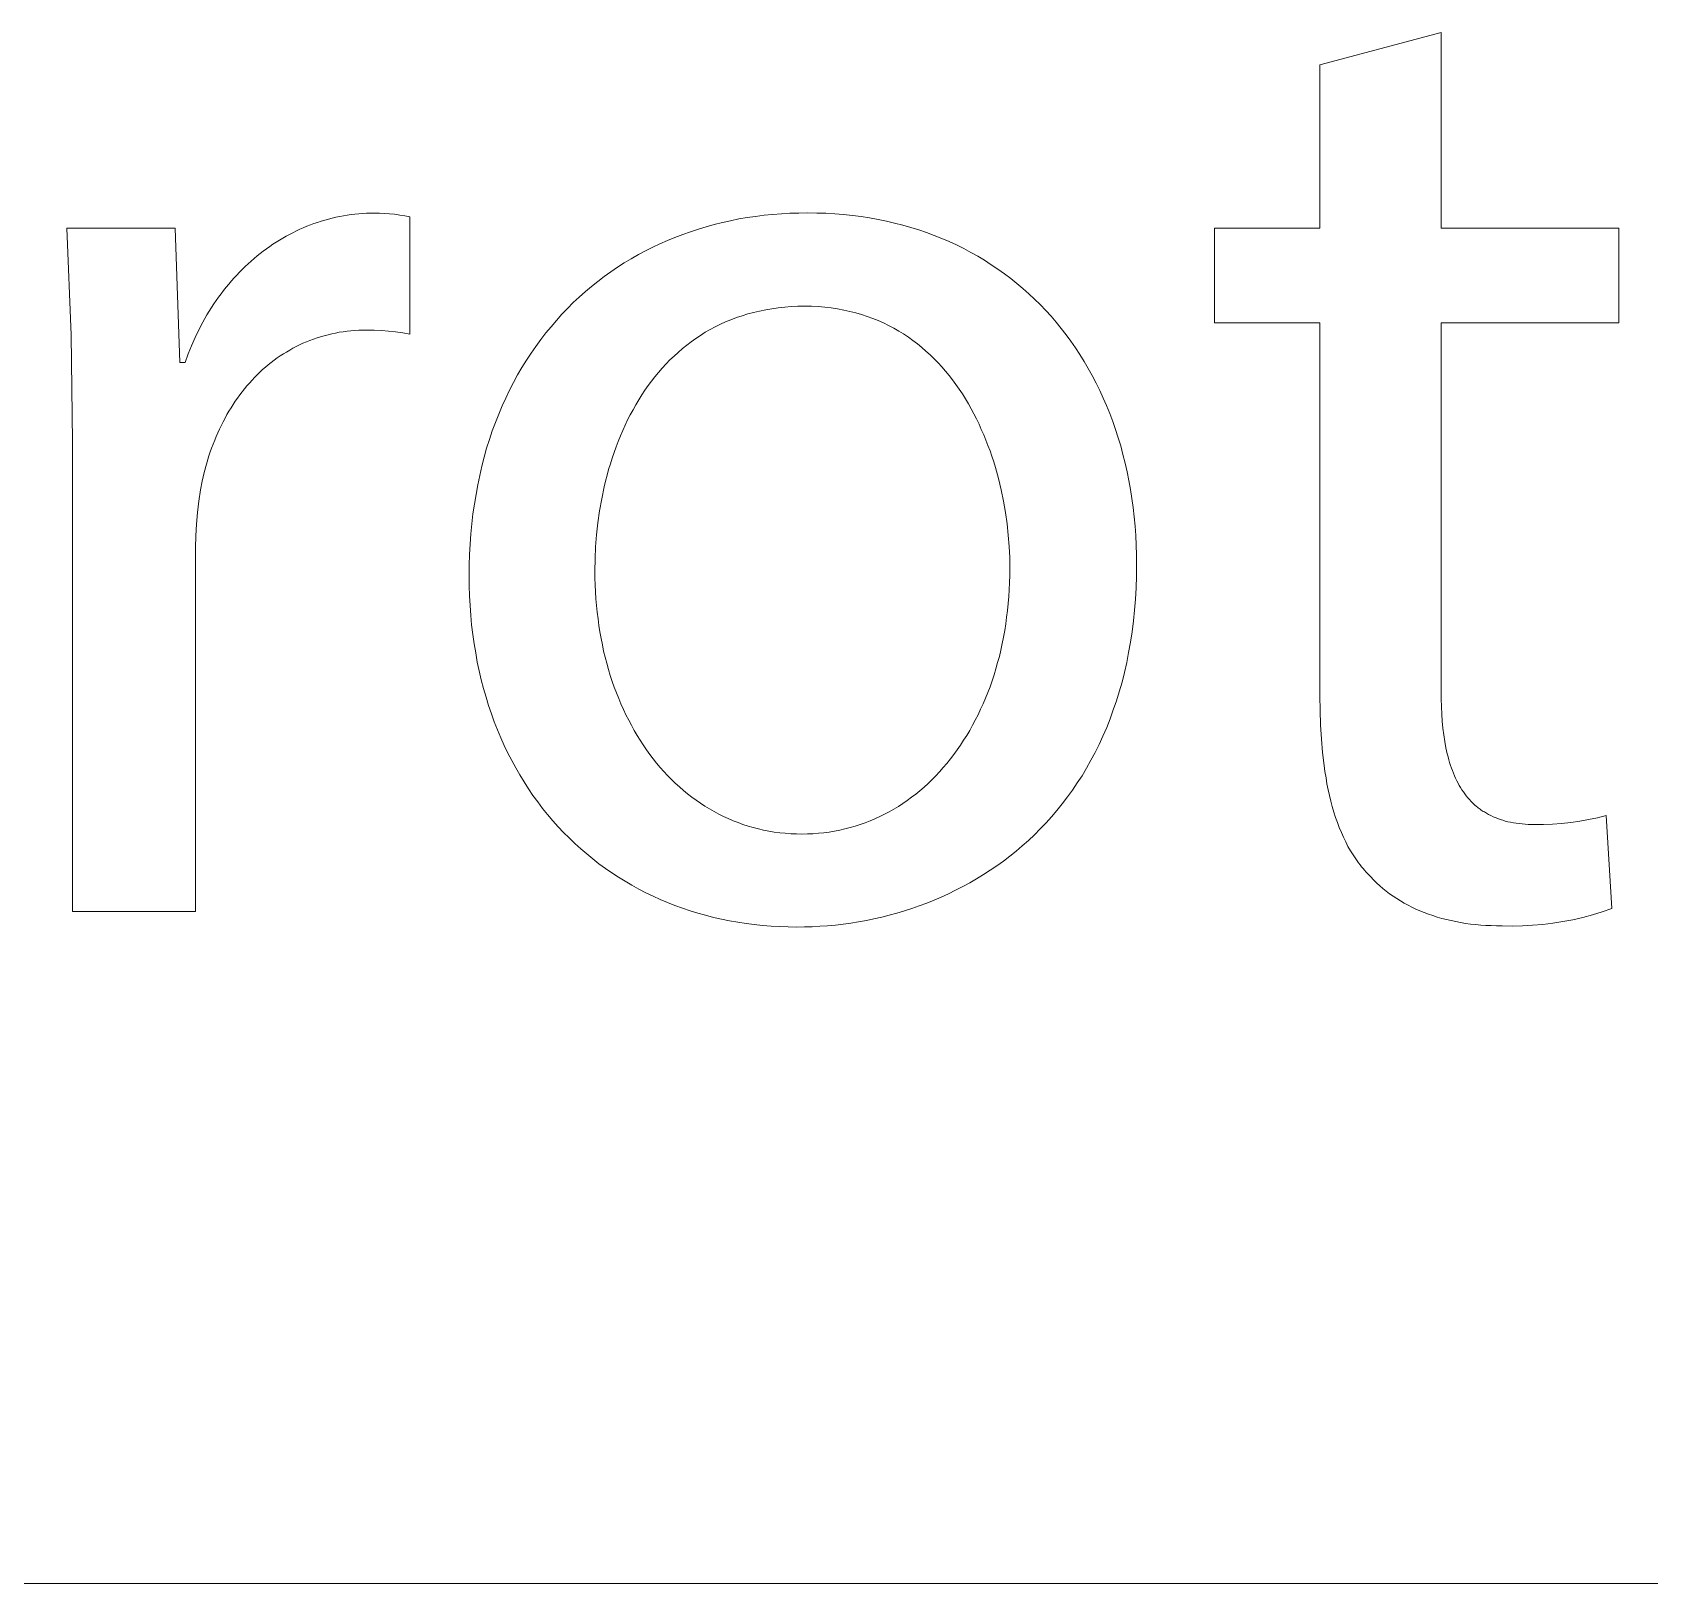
# Model space of a CAD drawing. Header units: millimetres. Extents: x -2542 to 6192, y -257 to 5845.
# Drawn here: x 4813.2 to 4913.4, y -256.6 to -160.5 of the extents above; entities that cross this region are included whole.
import ezdxf

# ---------------------------------------------------------------- set-up
doc = ezdxf.new("R2010")
doc.units = ezdxf.units.MM
doc.header["$MEASUREMENT"] = 0
doc.layers.add('Domyślny', color=7, linetype='Continuous', true_color=0x000000)

msp = doc.modelspace()

# ---------------------------------------------------------------- linework, layer by layer
at = {"layer": 'Domyślny', "color": 18, "lineweight": 15, "true_color": 0x000000}
for p, q in [((4892.94, -162.5), (4900.45, -160.49)), ((4900.45, -160.49), (4900.45, -172.62)), ((4892.94, -172.62), (4892.94, -162.5)), ((4830.39, -172.42), (4830.61, -172.34)), ((4830.61, -172.34), (4830.83, -172.26)), ((4830.83, -172.26), (4831.06, -172.19)), ((4831.06, -172.19), (4831.29, -172.12)), ((4831.29, -172.12), (4831.51, -172.06)), ((4831.51, -172.06), (4831.74, -172)), ((4831.74, -172), (4831.97, -171.94)), ((4831.97, -171.94), (4832.21, -171.9)), ((4832.21, -171.9), (4832.44, -171.85)), ((4832.44, -171.85), (4832.67, -171.81)), ((4832.67, -171.81), (4832.91, -171.78)), ((4832.91, -171.78), (4833.14, -171.75)), ((4833.14, -171.75), (4833.38, -171.73)), ((4833.38, -171.73), (4833.62, -171.71)), ((4833.62, -171.71), (4833.86, -171.7)), ((4833.86, -171.7), (4834.1, -171.69)), ((4834.1, -171.69), (4834.34, -171.69)), ((4834.34, -171.69), (4834.66, -171.69)), ((4834.66, -171.69), (4834.98, -171.71)), ((4834.98, -171.71), (4835.29, -171.73)), ((4835.29, -171.73), (4835.61, -171.76)), ((4835.61, -171.76), (4835.93, -171.81)), ((4835.93, -171.81), (4836.24, -171.86)), ((4836.24, -171.86), (4836.55, -171.92)), ((4836.55, -171.92), (4836.55, -179.19)), ((4855.41, -172.39), (4855.92, -172.27)), ((4855.92, -172.27), (4856.42, -172.16)), ((4856.42, -172.16), (4856.94, -172.05)), ((4856.94, -172.05), (4857.45, -171.96)), ((4857.45, -171.96), (4857.97, -171.89)), ((4857.97, -171.89), (4858.5, -171.82)), ((4858.5, -171.82), (4859.03, -171.77)), ((4859.03, -171.77), (4859.57, -171.73)), ((4859.57, -171.73), (4860.1, -171.69)), ((4860.1, -171.69), (4860.65, -171.68)), ((4860.65, -171.68), (4861.19, -171.67)), ((4861.19, -171.67), (4861.76, -171.68)), ((4861.76, -171.68), (4862.32, -171.7)), ((4862.32, -171.7), (4862.88, -171.73)), ((4862.88, -171.73), (4863.43, -171.77)), ((4863.43, -171.77), (4863.97, -171.83)), ((4863.97, -171.83), (4864.51, -171.9)), ((4864.51, -171.9), (4865.04, -171.98)), ((4865.04, -171.98), (4865.56, -172.08)), ((4865.56, -172.08), (4866.08, -172.18)), ((4866.08, -172.18), (4866.59, -172.3)), ((4866.59, -172.3), (4867.09, -172.43)), ((4815.56, -179.23), (4815.29, -172.62)), ((4815.29, -172.62), (4822.01, -172.62)), ((4822.01, -172.62), (4822.3, -180.94)), ((4828.27, -173.49), (4828.47, -173.36)), ((4828.47, -173.36), (4828.68, -173.24)), ((4828.68, -173.24), (4828.88, -173.12)), ((4828.88, -173.12), (4829.09, -173.01)), ((4829.09, -173.01), (4829.3, -172.9)), ((4829.3, -172.9), (4829.52, -172.79)), ((4829.52, -172.79), (4829.73, -172.69)), ((4829.73, -172.69), (4829.95, -172.6)), ((4829.95, -172.6), (4830.17, -172.5)), ((4830.17, -172.5), (4830.39, -172.42)), ((4852.52, -173.38), (4852.98, -173.19)), ((4852.98, -173.19), (4853.46, -173.01)), ((4853.46, -173.01), (4853.94, -172.84)), ((4853.94, -172.84), (4854.43, -172.68)), ((4854.43, -172.68), (4854.92, -172.53)), ((4854.92, -172.53), (4855.41, -172.39)), ((4867.09, -172.43), (4867.59, -172.57)), ((4867.59, -172.57), (4868.08, -172.73)), ((4868.08, -172.73), (4868.56, -172.89)), ((4868.56, -172.89), (4869.04, -173.07)), ((4869.04, -173.07), (4869.51, -173.25)), ((4869.51, -173.25), (4869.97, -173.45)), ((4886.4, -178.49), (4886.4, -172.62)), ((4886.4, -172.62), (4892.94, -172.62)), ((4900.45, -172.62), (4911.47, -172.62)), ((4911.47, -172.62), (4911.47, -178.49)), ((4826.9, -174.49), (4827.09, -174.34)), ((4827.09, -174.34), (4827.28, -174.19)), ((4827.28, -174.19), (4827.47, -174.04)), ((4827.47, -174.04), (4827.67, -173.89)), ((4827.67, -173.89), (4827.87, -173.75)), ((4827.87, -173.75), (4828.06, -173.62)), ((4828.06, -173.62), (4828.27, -173.49)), ((4850.27, -174.51), (4850.71, -174.26)), ((4850.71, -174.26), (4851.15, -174.03)), ((4851.15, -174.03), (4851.6, -173.8)), ((4851.6, -173.8), (4852.05, -173.58)), ((4852.05, -173.58), (4852.52, -173.38)), ((4869.97, -173.45), (4870.42, -173.66)), ((4870.42, -173.66), (4870.87, -173.88)), ((4870.87, -173.88), (4871.31, -174.12)), ((4871.31, -174.12), (4871.74, -174.36)), ((4871.74, -174.36), (4872.16, -174.61)), ((4825.83, -175.52), (4826, -175.34)), ((4826, -175.34), (4826.18, -175.16)), ((4826.18, -175.16), (4826.35, -174.99)), ((4826.35, -174.99), (4826.53, -174.82)), ((4826.53, -174.82), (4826.72, -174.66)), ((4826.72, -174.66), (4826.9, -174.49)), ((4848.6, -175.61), (4849.01, -175.32)), ((4849.01, -175.32), (4849.42, -175.04)), ((4849.42, -175.04), (4849.84, -174.77)), ((4849.84, -174.77), (4850.27, -174.51)), ((4872.16, -174.61), (4872.58, -174.88)), ((4872.58, -174.88), (4872.99, -175.15)), ((4872.99, -175.15), (4873.39, -175.44)), ((4825.01, -176.48), (4825.16, -176.28)), ((4825.16, -176.28), (4825.33, -176.08)), ((4825.33, -176.08), (4825.49, -175.89)), ((4825.49, -175.89), (4825.66, -175.7)), ((4825.66, -175.7), (4825.83, -175.52)), ((4847.43, -176.55), (4847.81, -176.23)), ((4847.81, -176.23), (4848.2, -175.92)), ((4848.2, -175.92), (4848.6, -175.61)), ((4873.39, -175.44), (4873.78, -175.73)), ((4873.78, -175.73), (4874.16, -176.04)), ((4874.16, -176.04), (4874.53, -176.35)), ((4874.53, -176.35), (4874.9, -176.68)), ((4824.26, -177.53), (4824.4, -177.31)), ((4824.4, -177.31), (4824.55, -177.1)), ((4824.55, -177.1), (4824.7, -176.89)), ((4824.7, -176.89), (4824.85, -176.68)), ((4824.85, -176.68), (4825.01, -176.48)), ((4846.32, -177.59), (4846.68, -177.23)), ((4846.68, -177.23), (4847.05, -176.89)), ((4847.05, -176.89), (4847.43, -176.55)), ((4874.9, -176.68), (4875.26, -177.01)), ((4875.26, -177.01), (4875.61, -177.35)), ((4875.61, -177.35), (4875.95, -177.71)), ((4823.72, -178.44), (4823.85, -178.21)), ((4823.85, -178.21), (4823.98, -177.98)), ((4823.98, -177.98), (4824.12, -177.75)), ((4824.12, -177.75), (4824.26, -177.53)), ((4845.3, -178.72), (4845.63, -178.33)), ((4845.63, -178.33), (4845.97, -177.95)), ((4845.97, -177.95), (4846.32, -177.59)), ((4856.45, -178.29), (4856.12, -178.42)), ((4856.79, -178.16), (4856.45, -178.29)), ((4857.14, -178.04), (4856.79, -178.16)), ((4857.49, -177.93), (4857.14, -178.04)), ((4857.85, -177.84), (4857.49, -177.93)), ((4858.22, -177.75), (4857.85, -177.84)), ((4858.6, -177.67), (4858.22, -177.75)), ((4858.99, -177.61), (4858.6, -177.67)), ((4859.38, -177.55), (4858.99, -177.61)), ((4859.78, -177.51), (4859.38, -177.55)), ((4860.18, -177.48), (4859.78, -177.51)), ((4860.6, -177.46), (4860.18, -177.48)), ((4861.02, -177.46), (4860.6, -177.46)), ((4861.44, -177.46), (4861.02, -177.46)), ((4861.86, -177.48), (4861.44, -177.46)), ((4862.26, -177.52), (4861.86, -177.48)), ((4862.66, -177.56), (4862.26, -177.52)), ((4863.05, -177.62), (4862.66, -177.56)), ((4863.44, -177.69), (4863.05, -177.62)), ((4863.81, -177.77), (4863.44, -177.69)), ((4864.18, -177.86), (4863.81, -177.77)), ((4864.54, -177.97), (4864.18, -177.86)), ((4864.89, -178.08), (4864.54, -177.97)), ((4865.24, -178.21), (4864.89, -178.08)), ((4865.57, -178.34), (4865.24, -178.21)), ((4865.9, -178.49), (4865.57, -178.34)), ((4875.95, -177.71), (4876.28, -178.07)), ((4876.28, -178.07), (4876.6, -178.45)), ((4815.64, -185.85), (4815.56, -179.23)), ((4823.24, -179.4), (4823.47, -178.91)), ((4823.47, -178.91), (4823.72, -178.44)), ((4831.02, -179.35), (4830.8, -179.42)), ((4831.25, -179.28), (4831.02, -179.35)), ((4831.48, -179.22), (4831.25, -179.28)), ((4831.71, -179.17), (4831.48, -179.22)), ((4831.94, -179.12), (4831.71, -179.17)), ((4832.18, -179.07), (4831.94, -179.12)), ((4832.42, -179.04), (4832.18, -179.07)), ((4832.66, -179), (4832.42, -179.04)), ((4832.9, -178.98), (4832.66, -179)), ((4833.15, -178.96), (4832.9, -178.98)), ((4833.4, -178.94), (4833.15, -178.96)), ((4833.65, -178.93), (4833.4, -178.94)), ((4833.9, -178.93), (4833.65, -178.93)), ((4834.35, -178.94), (4833.9, -178.93)), ((4834.79, -178.96), (4834.35, -178.94)), ((4835.23, -179), (4834.79, -178.96)), ((4835.67, -179.05), (4835.23, -179)), ((4836.11, -179.11), (4835.67, -179.05)), ((4836.55, -179.19), (4836.11, -179.11)), ((4844.66, -179.52), (4844.98, -179.11)), ((4844.98, -179.11), (4845.3, -178.72)), ((4854.56, -179.26), (4854.27, -179.45)), ((4854.85, -179.07), (4854.56, -179.26)), ((4855.16, -178.9), (4854.85, -179.07)), ((4855.47, -178.73), (4855.16, -178.9)), ((4855.79, -178.57), (4855.47, -178.73)), ((4856.12, -178.42), (4855.79, -178.57)), ((4866.22, -178.65), (4865.9, -178.49)), ((4866.54, -178.81), (4866.22, -178.65)), ((4866.85, -178.99), (4866.54, -178.81)), ((4867.14, -179.17), (4866.85, -178.99)), ((4867.44, -179.37), (4867.14, -179.17)), ((4867.72, -179.57), (4867.44, -179.37)), ((4876.6, -178.45), (4876.91, -178.83)), ((4876.91, -178.83), (4877.22, -179.22)), ((4877.22, -179.22), (4877.51, -179.62)), ((4892.94, -178.49), (4886.4, -178.49)), ((4892.94, -201.59), (4892.94, -178.49)), ((4911.47, -178.49), (4900.45, -178.49)), ((4900.45, -178.49), (4900.45, -201.3)), ((4822.81, -180.41), (4823.02, -179.9)), ((4823.02, -179.9), (4823.24, -179.4)), ((4828.91, -180.29), (4828.72, -180.41)), ((4829.11, -180.17), (4828.91, -180.29)), ((4829.31, -180.06), (4829.11, -180.17)), ((4829.51, -179.95), (4829.31, -180.06)), ((4829.72, -179.85), (4829.51, -179.95)), ((4829.93, -179.75), (4829.72, -179.85)), ((4830.14, -179.66), (4829.93, -179.75)), ((4830.36, -179.57), (4830.14, -179.66)), ((4830.58, -179.49), (4830.36, -179.57)), ((4830.8, -179.42), (4830.58, -179.49)), ((4843.78, -180.8), (4844.06, -180.36)), ((4844.06, -180.36), (4844.36, -179.94)), ((4844.36, -179.94), (4844.66, -179.52)), ((4853.17, -180.31), (4852.92, -180.54)), ((4853.44, -180.08), (4853.17, -180.31)), ((4853.71, -179.86), (4853.44, -180.08)), ((4853.98, -179.65), (4853.71, -179.86)), ((4854.27, -179.45), (4853.98, -179.65)), ((4868, -179.78), (4867.72, -179.57)), ((4868.27, -180), (4868, -179.78)), ((4868.53, -180.23), (4868.27, -180)), ((4868.79, -180.46), (4868.53, -180.23)), ((4877.51, -179.62), (4877.79, -180.03)), ((4877.79, -180.03), (4878.07, -180.45)), ((4822.3, -180.94), (4822.62, -180.94)), ((4822.62, -180.94), (4822.81, -180.41)), ((4827.43, -181.38), (4827.26, -181.54)), ((4827.61, -181.23), (4827.43, -181.38)), ((4827.78, -181.08), (4827.61, -181.23)), ((4827.96, -180.94), (4827.78, -181.08)), ((4828.15, -180.8), (4827.96, -180.94)), ((4828.33, -180.66), (4828.15, -180.8)), ((4828.52, -180.53), (4828.33, -180.66)), ((4828.72, -180.41), (4828.52, -180.53)), ((4843.23, -181.71), (4843.5, -181.25)), ((4843.5, -181.25), (4843.78, -180.8)), ((4852.19, -181.28), (4851.96, -181.55)), ((4852.43, -181.03), (4852.19, -181.28)), ((4852.67, -180.78), (4852.43, -181.03)), ((4852.92, -180.54), (4852.67, -180.78)), ((4869.04, -180.71), (4868.79, -180.46)), ((4869.28, -180.96), (4869.04, -180.71)), ((4869.52, -181.21), (4869.28, -180.96)), ((4869.75, -181.48), (4869.52, -181.21)), ((4878.07, -180.45), (4878.34, -180.87)), ((4878.34, -180.87), (4878.59, -181.31)), ((4878.59, -181.31), (4878.84, -181.75)), ((4826.61, -182.21), (4826.46, -182.39)), ((4826.77, -182.04), (4826.61, -182.21)), ((4826.93, -181.87), (4826.77, -182.04)), ((4827.1, -181.7), (4826.93, -181.87)), ((4827.26, -181.54), (4827.1, -181.7)), ((4842.73, -182.65), (4842.98, -182.17)), ((4842.98, -182.17), (4843.23, -181.71)), ((4851.32, -182.37), (4851.12, -182.66)), ((4851.53, -182.09), (4851.32, -182.37)), ((4851.74, -181.82), (4851.53, -182.09)), ((4851.96, -181.55), (4851.74, -181.82)), ((4869.97, -181.75), (4869.75, -181.48)), ((4870.18, -182.02), (4869.97, -181.75)), ((4870.39, -182.31), (4870.18, -182.02)), ((4870.59, -182.6), (4870.39, -182.31)), ((4878.84, -181.75), (4879.07, -182.21)), ((4879.07, -182.21), (4879.3, -182.67)), ((4825.73, -183.34), (4825.6, -183.55)), ((4825.87, -183.15), (4825.73, -183.34)), ((4826.01, -182.95), (4825.87, -183.15)), ((4826.16, -182.76), (4826.01, -182.95)), ((4826.31, -182.58), (4826.16, -182.76)), ((4826.46, -182.39), (4826.31, -182.58)), ((4842.27, -183.63), (4842.5, -183.14)), ((4842.5, -183.14), (4842.73, -182.65)), ((4850.73, -183.25), (4850.55, -183.56)), ((4850.92, -182.95), (4850.73, -183.25)), ((4851.12, -182.66), (4850.92, -182.95)), ((4870.79, -182.89), (4870.59, -182.6)), ((4870.98, -183.19), (4870.79, -182.89)), ((4871.16, -183.49), (4870.98, -183.19)), ((4879.3, -182.67), (4879.52, -183.14)), ((4879.52, -183.14), (4879.72, -183.61)), ((4825.1, -184.39), (4824.98, -184.61)), ((4825.22, -184.17), (4825.1, -184.39)), ((4825.34, -183.96), (4825.22, -184.17)), ((4825.47, -183.75), (4825.34, -183.96)), ((4825.6, -183.55), (4825.47, -183.75)), ((4841.86, -184.65), (4842.06, -184.14)), ((4842.06, -184.14), (4842.27, -183.63)), ((4850.21, -184.18), (4850.04, -184.5)), ((4850.38, -183.87), (4850.21, -184.18)), ((4850.55, -183.56), (4850.38, -183.87)), ((4871.33, -183.8), (4871.16, -183.49)), ((4871.5, -184.11), (4871.33, -183.8)), ((4871.66, -184.43), (4871.5, -184.11)), ((4879.72, -183.61), (4879.92, -184.1)), ((4879.92, -184.1), (4880.1, -184.59)), ((4824.65, -185.29), (4824.55, -185.52)), ((4824.76, -185.06), (4824.65, -185.29)), ((4824.87, -184.83), (4824.76, -185.06)), ((4824.98, -184.61), (4824.87, -184.83)), ((4841.48, -185.71), (4841.66, -185.18)), ((4841.66, -185.18), (4841.86, -184.65)), ((4849.74, -185.16), (4849.6, -185.49)), ((4849.89, -184.83), (4849.74, -185.16)), ((4850.04, -184.5), (4849.89, -184.83)), ((4871.82, -184.75), (4871.66, -184.43)), ((4871.96, -185.08), (4871.82, -184.75)), ((4872.11, -185.41), (4871.96, -185.08)), ((4880.1, -184.59), (4880.28, -185.09)), ((4880.28, -185.09), (4880.44, -185.6)), ((4815.64, -214.94), (4815.64, -185.85)), ((4824.27, -186.24), (4824.18, -186.48)), ((4824.36, -186), (4824.27, -186.24)), ((4824.46, -185.76), (4824.36, -186)), ((4824.55, -185.52), (4824.46, -185.76)), ((4841.16, -186.81), (4841.31, -186.25)), ((4841.31, -186.25), (4841.48, -185.71)), ((4849.33, -186.17), (4849.21, -186.51)), ((4849.46, -185.83), (4849.33, -186.17)), ((4849.6, -185.49), (4849.46, -185.83)), ((4872.24, -185.74), (4872.11, -185.41)), ((4872.37, -186.07), (4872.24, -185.74)), ((4872.5, -186.41), (4872.37, -186.07)), ((4880.44, -185.6), (4880.6, -186.11)), ((4880.6, -186.11), (4880.74, -186.64)), ((4823.95, -187.24), (4823.81, -187.75)), ((4824.1, -186.73), (4823.95, -187.24)), ((4824.18, -186.48), (4824.1, -186.73)), ((4840.88, -187.94), (4841.01, -187.37)), ((4841.01, -187.37), (4841.16, -186.81)), ((4848.98, -187.21), (4848.87, -187.57)), ((4849.09, -186.86), (4848.98, -187.21)), ((4849.21, -186.51), (4849.09, -186.86)), ((4872.61, -186.75), (4872.5, -186.41)), ((4872.73, -187.09), (4872.61, -186.75)), ((4872.83, -187.44), (4872.73, -187.09)), ((4880.74, -186.64), (4880.87, -187.17)), ((4880.87, -187.17), (4880.99, -187.71)), ((4823.69, -188.28), (4823.58, -188.82)), ((4823.81, -187.75), (4823.69, -188.28)), ((4840.76, -188.52), (4840.88, -187.94)), ((4848.68, -188.28), (4848.59, -188.65)), ((4848.77, -187.92), (4848.68, -188.28)), ((4848.87, -187.57), (4848.77, -187.92)), ((4873.02, -188.13), (4872.83, -187.44)), ((4873.19, -188.83), (4873.02, -188.13)), ((4880.99, -187.71), (4881.1, -188.25)), ((4881.1, -188.25), (4881.2, -188.8)), ((4823.58, -188.82), (4823.48, -189.53)), ((4840.55, -189.71), (4840.65, -189.11)), ((4840.65, -189.11), (4840.76, -188.52)), ((4848.44, -189.38), (4848.31, -190.12)), ((4848.59, -188.65), (4848.44, -189.38)), ((4873.34, -189.53), (4873.19, -188.83)), ((4881.2, -188.8), (4881.29, -189.36)), ((4881.29, -189.36), (4881.37, -189.93)), ((4823.39, -190.24), (4823.33, -190.96)), ((4823.48, -189.53), (4823.39, -190.24)), ((4840.39, -190.94), (4840.46, -190.32)), ((4840.46, -190.32), (4840.55, -189.71)), ((4848.31, -190.12), (4848.2, -190.86)), ((4873.46, -190.23), (4873.34, -189.53)), ((4873.56, -190.94), (4873.46, -190.23)), ((4881.37, -189.93), (4881.43, -190.5)), ((4823.33, -190.96), (4823.28, -191.68)), ((4840.33, -191.56), (4840.39, -190.94)), ((4848.2, -190.86), (4848.12, -191.61)), ((4873.63, -191.63), (4873.56, -190.94)), ((4881.43, -190.5), (4881.49, -191.08)), ((4881.49, -191.08), (4881.53, -191.66)), ((4823.28, -191.68), (4823.26, -192.4)), ((4823.26, -192.4), (4823.26, -214.94)), ((4840.25, -192.84), (4840.28, -192.2)), ((4840.28, -192.2), (4840.33, -191.56)), ((4848.06, -192.36), (4848.03, -193.11)), ((4848.12, -191.61), (4848.06, -192.36)), ((4873.69, -192.33), (4873.63, -191.63)), ((4873.72, -193.01), (4873.69, -192.33)), ((4881.53, -191.66), (4881.56, -192.25)), ((4881.56, -192.25), (4881.57, -192.85)), ((4840.23, -193.49), (4840.25, -192.84)), ((4848.03, -193.11), (4848.02, -193.86)), ((4873.73, -193.69), (4873.72, -193.01)), ((4881.57, -192.85), (4881.58, -193.45)), ((4840.22, -194.15), (4840.23, -193.49)), ((4840.23, -194.78), (4840.22, -194.15)), ((4848.02, -193.86), (4848.02, -194.29)), ((4848.02, -194.29), (4848.03, -194.72)), ((4873.71, -194.57), (4873.72, -194.13)), ((4873.72, -194.13), (4873.73, -193.69)), ((4881.57, -194.18), (4881.55, -194.89)), ((4881.58, -193.45), (4881.57, -194.18)), ((4840.25, -195.39), (4840.23, -194.78)), ((4840.28, -196), (4840.25, -195.39)), ((4848.03, -194.72), (4848.05, -195.15)), ((4848.05, -195.15), (4848.08, -195.57)), ((4873.66, -195.44), (4873.69, -195.01)), ((4873.69, -195.01), (4873.71, -194.57)), ((4881.55, -194.89), (4881.51, -195.59)), ((4840.33, -196.6), (4840.28, -196)), ((4848.08, -195.57), (4848.11, -195.99)), ((4848.11, -195.99), (4848.16, -196.41)), ((4848.16, -196.41), (4848.21, -196.82)), ((4873.53, -196.72), (4873.59, -196.3)), ((4873.59, -196.3), (4873.63, -195.87)), ((4873.63, -195.87), (4873.66, -195.44)), ((4881.46, -196.28), (4881.39, -196.95)), ((4881.51, -195.59), (4881.46, -196.28)), ((4840.38, -197.19), (4840.33, -196.6)), ((4840.45, -197.78), (4840.38, -197.19)), ((4848.21, -196.82), (4848.26, -197.22)), ((4848.26, -197.22), (4848.33, -197.63)), ((4873.41, -197.54), (4873.48, -197.13)), ((4873.48, -197.13), (4873.53, -196.72)), ((4881.39, -196.95), (4881.3, -197.62)), ((4840.53, -198.36), (4840.45, -197.78)), ((4840.63, -198.93), (4840.53, -198.36)), ((4848.33, -197.63), (4848.4, -198.03)), ((4848.4, -198.03), (4848.48, -198.42)), ((4848.48, -198.42), (4848.56, -198.81)), ((4873.17, -198.75), (4873.26, -198.35)), ((4873.26, -198.35), (4873.34, -197.95)), ((4873.34, -197.95), (4873.41, -197.54)), ((4881.21, -198.27), (4881.09, -198.9)), ((4881.3, -197.62), (4881.21, -198.27)), ((4840.73, -199.49), (4840.63, -198.93)), ((4848.56, -198.81), (4848.65, -199.19)), ((4848.65, -199.19), (4848.75, -199.57)), ((4872.97, -199.53), (4873.08, -199.14)), ((4873.08, -199.14), (4873.17, -198.75)), ((4881.09, -198.9), (4880.97, -199.53)), ((4840.85, -200.04), (4840.73, -199.49)), ((4840.98, -200.59), (4840.85, -200.04)), ((4848.75, -199.57), (4848.86, -199.95)), ((4848.86, -199.95), (4848.97, -200.32)), ((4848.97, -200.32), (4849.09, -200.69)), ((4872.63, -200.65), (4872.75, -200.28)), ((4872.75, -200.28), (4872.87, -199.91)), ((4872.87, -199.91), (4872.97, -199.53)), ((4880.83, -200.14), (4880.68, -200.74)), ((4880.97, -199.53), (4880.83, -200.14)), ((4841.12, -201.13), (4840.98, -200.59)), ((4841.27, -201.66), (4841.12, -201.13)), ((4849.09, -200.69), (4849.22, -201.05)), ((4849.22, -201.05), (4849.35, -201.4)), ((4849.35, -201.4), (4849.49, -201.75)), ((4872.22, -201.73), (4872.36, -201.38)), ((4872.36, -201.38), (4872.5, -201.02)), ((4872.5, -201.02), (4872.63, -200.65)), ((4880.51, -201.33), (4880.33, -201.9)), ((4880.68, -200.74), (4880.51, -201.33)), ((4900.45, -201.3), (4900.45, -201.78)), ((4841.43, -202.18), (4841.27, -201.66)), ((4841.6, -202.69), (4841.43, -202.18)), ((4849.49, -201.75), (4849.63, -202.09)), ((4849.63, -202.09), (4849.78, -202.43)), ((4849.78, -202.43), (4849.94, -202.76)), ((4871.76, -202.76), (4871.92, -202.42)), ((4871.92, -202.42), (4872.07, -202.08)), ((4872.07, -202.08), (4872.22, -201.73)), ((4880.33, -201.9), (4880.14, -202.46)), ((4892.95, -202.5), (4892.94, -201.59)), ((4900.45, -201.78), (4900.47, -202.26)), ((4900.47, -202.26), (4900.49, -202.72)), ((4841.78, -203.2), (4841.6, -202.69)), ((4841.98, -203.69), (4841.78, -203.2)), ((4849.94, -202.76), (4850.11, -203.09)), ((4850.11, -203.09), (4850.28, -203.41)), ((4850.28, -203.41), (4850.45, -203.73)), ((4871.24, -203.73), (4871.42, -203.41)), ((4871.42, -203.41), (4871.59, -203.09)), ((4871.59, -203.09), (4871.76, -202.76)), ((4879.94, -203.01), (4879.73, -203.55)), ((4880.14, -202.46), (4879.94, -203.01)), ((4892.98, -203.39), (4892.95, -202.5)), ((4893.03, -204.26), (4892.98, -203.39)), ((4900.49, -202.72), (4900.52, -203.16)), ((4900.52, -203.16), (4900.56, -203.59)), ((4842.18, -204.18), (4841.98, -203.69)), ((4842.4, -204.66), (4842.18, -204.18)), ((4850.45, -203.73), (4850.63, -204.04)), ((4850.63, -204.04), (4850.82, -204.34)), ((4850.82, -204.34), (4851.01, -204.63)), ((4870.67, -204.64), (4870.86, -204.34)), ((4870.86, -204.34), (4871.06, -204.04)), ((4871.06, -204.04), (4871.24, -203.73)), ((4879.5, -204.08), (4879.26, -204.59)), ((4879.73, -203.55), (4879.5, -204.08)), ((4893.1, -205.09), (4893.03, -204.26)), ((4900.56, -203.59), (4900.62, -204.01)), ((4900.62, -204.01), (4900.68, -204.42)), ((4900.68, -204.42), (4900.75, -204.81)), ((4842.62, -205.13), (4842.4, -204.66)), ((4842.86, -205.59), (4842.62, -205.13)), ((4851.01, -204.63), (4851.21, -204.92)), ((4851.21, -204.92), (4851.42, -205.21)), ((4851.42, -205.21), (4851.63, -205.48)), ((4870.05, -205.49), (4870.26, -205.22)), ((4870.26, -205.22), (4870.47, -204.93)), ((4870.47, -204.93), (4870.67, -204.64)), ((4879.01, -205.09), (4878.75, -205.58)), ((4879.26, -204.59), (4879.01, -205.09)), ((4893.2, -205.89), (4893.1, -205.09)), ((4900.75, -204.81), (4900.79, -205)), ((4900.79, -205), (4900.83, -205.18)), ((4900.83, -205.18), (4900.88, -205.36)), ((4900.88, -205.36), (4900.93, -205.54)), ((4843.11, -206.04), (4842.86, -205.59)), ((4843.36, -206.48), (4843.11, -206.04)), ((4851.63, -205.48), (4851.84, -205.75)), ((4851.84, -205.75), (4852.07, -206.02)), ((4852.07, -206.02), (4852.29, -206.27)), ((4852.29, -206.27), (4852.52, -206.52)), ((4869.14, -206.53), (4869.37, -206.29)), ((4869.37, -206.29), (4869.6, -206.03)), ((4869.6, -206.03), (4869.83, -205.77)), ((4869.83, -205.77), (4870.05, -205.49)), ((4878.48, -206.06), (4878.2, -206.53)), ((4878.75, -205.58), (4878.48, -206.06)), ((4893.25, -206.28), (4893.2, -205.89)), ((4893.32, -206.66), (4893.25, -206.28)), ((4900.93, -205.54), (4900.98, -205.72)), ((4900.98, -205.72), (4901.03, -205.89)), ((4901.03, -205.89), (4901.09, -206.06)), ((4901.09, -206.06), (4901.15, -206.22)), ((4901.15, -206.22), (4901.21, -206.38)), ((4901.21, -206.38), (4901.28, -206.54)), ((4843.63, -206.91), (4843.36, -206.48)), ((4843.9, -207.34), (4843.63, -206.91)), ((4844.18, -207.75), (4843.9, -207.34)), ((4852.52, -206.52), (4852.76, -206.76)), ((4852.76, -206.76), (4853, -207)), ((4853, -207), (4853.25, -207.22)), ((4853.25, -207.22), (4853.5, -207.44)), ((4853.5, -207.44), (4853.76, -207.65)), ((4868.15, -207.46), (4868.41, -207.24)), ((4868.41, -207.24), (4868.66, -207.01)), ((4868.66, -207.01), (4868.9, -206.78)), ((4868.9, -206.78), (4869.14, -206.53)), ((4877.61, -207.42), (4877.3, -207.85)), ((4877.91, -206.98), (4877.61, -207.42)), ((4878.2, -206.53), (4877.91, -206.98)), ((4893.38, -207.04), (4893.32, -206.66)), ((4893.46, -207.4), (4893.38, -207.04)), ((4893.53, -207.76), (4893.46, -207.4)), ((4901.28, -206.54), (4901.35, -206.69)), ((4901.35, -206.69), (4901.42, -206.84)), ((4901.42, -206.84), (4901.5, -206.99)), ((4901.5, -206.99), (4901.57, -207.13)), ((4901.57, -207.13), (4901.65, -207.27)), ((4901.65, -207.27), (4901.74, -207.4)), ((4901.74, -207.4), (4901.83, -207.53)), ((4844.48, -208.16), (4844.18, -207.75)), ((4844.78, -208.56), (4844.48, -208.16)), ((4853.76, -207.65), (4854.02, -207.86)), ((4854.02, -207.86), (4854.29, -208.05)), ((4854.29, -208.05), (4854.56, -208.24)), ((4854.56, -208.24), (4854.83, -208.42)), ((4854.83, -208.42), (4855.11, -208.59)), ((4866.54, -208.6), (4866.82, -208.43)), ((4866.82, -208.43), (4867.09, -208.25)), ((4867.09, -208.25), (4867.37, -208.06)), ((4867.37, -208.06), (4867.63, -207.87)), ((4867.63, -207.87), (4867.9, -207.67)), ((4867.9, -207.67), (4868.15, -207.46)), ((4876.98, -208.27), (4876.65, -208.68)), ((4877.3, -207.85), (4876.98, -208.27)), ((4893.62, -208.11), (4893.53, -207.76)), ((4893.71, -208.45), (4893.62, -208.11)), ((4901.83, -207.53), (4901.92, -207.66)), ((4901.92, -207.66), (4902.01, -207.78)), ((4902.01, -207.78), (4902.11, -207.9)), ((4902.11, -207.9), (4902.21, -208.01)), ((4902.21, -208.01), (4902.31, -208.12)), ((4902.31, -208.12), (4902.42, -208.23)), ((4902.42, -208.23), (4902.53, -208.33)), ((4902.53, -208.33), (4902.64, -208.43)), ((4902.64, -208.43), (4902.7, -208.48)), ((4845.09, -208.94), (4844.78, -208.56)), ((4845.41, -209.32), (4845.09, -208.94)), ((4845.74, -209.69), (4845.41, -209.32)), ((4855.11, -208.59), (4855.4, -208.75)), ((4855.4, -208.75), (4855.69, -208.91)), ((4855.69, -208.91), (4855.98, -209.05)), ((4855.98, -209.05), (4856.28, -209.19)), ((4856.28, -209.19), (4856.58, -209.32)), ((4856.58, -209.32), (4856.89, -209.44)), ((4856.89, -209.44), (4857.19, -209.55)), ((4864.46, -209.56), (4864.77, -209.45)), ((4864.77, -209.45), (4865.07, -209.33)), ((4865.07, -209.33), (4865.37, -209.2)), ((4865.37, -209.2), (4865.67, -209.06)), ((4865.67, -209.06), (4865.96, -208.92)), ((4865.96, -208.92), (4866.25, -208.76)), ((4866.25, -208.76), (4866.54, -208.6)), ((4876.31, -209.07), (4875.97, -209.46)), ((4876.65, -208.68), (4876.31, -209.07)), ((4893.81, -208.79), (4893.71, -208.45)), ((4893.91, -209.12), (4893.81, -208.79)), ((4894.03, -209.44), (4893.91, -209.12)), ((4894.14, -209.75), (4894.03, -209.44)), ((4902.7, -208.48), (4902.75, -208.52)), ((4902.75, -208.52), (4902.81, -208.57)), ((4902.81, -208.57), (4902.87, -208.61)), ((4902.87, -208.61), (4902.94, -208.66)), ((4902.94, -208.66), (4903, -208.7)), ((4903, -208.7), (4903.06, -208.74)), ((4903.06, -208.74), (4903.13, -208.78)), ((4903.13, -208.78), (4903.26, -208.86)), ((4903.26, -208.86), (4903.39, -208.93)), ((4903.39, -208.93), (4903.53, -209)), ((4903.53, -209), (4903.67, -209.07)), ((4903.67, -209.07), (4903.81, -209.13)), ((4903.81, -209.13), (4903.96, -209.19)), ((4903.96, -209.19), (4904.11, -209.24)), ((4904.11, -209.24), (4904.27, -209.29)), ((4904.27, -209.29), (4904.43, -209.34)), ((4904.43, -209.34), (4904.59, -209.38)), ((4904.59, -209.38), (4904.76, -209.42)), ((4904.76, -209.42), (4904.93, -209.45)), ((4907.92, -209.49), (4908.48, -209.43)), ((4908.48, -209.43), (4909.04, -209.35)), ((4909.04, -209.35), (4909.59, -209.25)), ((4909.59, -209.25), (4910.14, -209.14)), ((4910.14, -209.14), (4910.68, -209)), ((4910.68, -209), (4911.03, -214.76)), ((4846.08, -210.05), (4845.74, -209.69)), ((4846.42, -210.39), (4846.08, -210.05)), ((4846.78, -210.73), (4846.42, -210.39)), ((4857.19, -209.55), (4857.51, -209.65)), ((4857.51, -209.65), (4857.83, -209.75)), ((4857.83, -209.75), (4858.15, -209.83)), ((4858.15, -209.83), (4858.47, -209.9)), ((4858.47, -209.9), (4858.8, -209.97)), ((4858.8, -209.97), (4859.13, -210.02)), ((4859.13, -210.02), (4859.47, -210.07)), ((4859.47, -210.07), (4859.81, -210.1)), ((4859.81, -210.1), (4860.15, -210.13)), ((4860.15, -210.13), (4860.5, -210.14)), ((4860.5, -210.14), (4860.84, -210.15)), ((4860.84, -210.15), (4861.19, -210.14)), ((4861.19, -210.14), (4861.53, -210.13)), ((4861.53, -210.13), (4861.87, -210.1)), ((4861.87, -210.1), (4862.2, -210.07)), ((4862.2, -210.07), (4862.53, -210.02)), ((4862.53, -210.02), (4862.86, -209.97)), ((4862.86, -209.97), (4863.19, -209.91)), ((4863.19, -209.91), (4863.51, -209.83)), ((4863.51, -209.83), (4863.83, -209.75)), ((4863.83, -209.75), (4864.15, -209.66)), ((4864.15, -209.66), (4864.46, -209.56)), ((4875.25, -210.19), (4874.88, -210.54)), ((4875.61, -209.83), (4875.25, -210.19)), ((4875.97, -209.46), (4875.61, -209.83)), ((4894.27, -210.05), (4894.14, -209.75)), ((4894.4, -210.34), (4894.27, -210.05)), ((4894.54, -210.63), (4894.4, -210.34)), ((4904.93, -209.45), (4905.1, -209.48)), ((4905.1, -209.48), (4905.28, -209.5)), ((4905.28, -209.5), (4905.47, -209.52)), ((4905.47, -209.52), (4905.65, -209.54)), ((4905.65, -209.54), (4905.84, -209.55)), ((4905.84, -209.55), (4906.04, -209.55)), ((4906.04, -209.55), (4906.24, -209.55)), ((4906.24, -209.55), (4906.8, -209.55)), ((4906.8, -209.55), (4907.36, -209.53)), ((4907.36, -209.53), (4907.92, -209.49)), ((4847.14, -211.06), (4846.78, -210.73)), ((4847.51, -211.38), (4847.14, -211.06)), ((4847.89, -211.69), (4847.51, -211.38)), ((4874.12, -211.2), (4873.73, -211.52)), ((4874.5, -210.87), (4874.12, -211.2)), ((4874.88, -210.54), (4874.5, -210.87)), ((4894.68, -210.91), (4894.54, -210.63)), ((4894.84, -211.18), (4894.68, -210.91)), ((4894.92, -211.31), (4894.84, -211.18)), ((4895, -211.44), (4894.92, -211.31)), ((4895.08, -211.56), (4895, -211.44)), ((4848.27, -211.99), (4847.89, -211.69)), ((4848.67, -212.27), (4848.27, -211.99)), ((4849.07, -212.55), (4848.67, -212.27)), ((4872.51, -212.39), (4872.1, -212.66)), ((4872.92, -212.11), (4872.51, -212.39)), ((4873.33, -211.82), (4872.92, -212.11)), ((4873.73, -211.52), (4873.33, -211.82)), ((4895.17, -211.69), (4895.08, -211.56)), ((4895.25, -211.81), (4895.17, -211.69)), ((4895.34, -211.93), (4895.25, -211.81)), ((4895.43, -212.05), (4895.34, -211.93)), ((4895.52, -212.17), (4895.43, -212.05)), ((4895.62, -212.28), (4895.52, -212.17)), ((4895.71, -212.39), (4895.62, -212.28)), ((4895.81, -212.5), (4895.71, -212.39)), ((4849.47, -212.82), (4849.07, -212.55)), ((4849.89, -213.07), (4849.47, -212.82)), ((4850.31, -213.32), (4849.89, -213.07)), ((4850.74, -213.56), (4850.31, -213.32)), ((4870.81, -213.4), (4870.37, -213.63)), ((4871.25, -213.17), (4870.81, -213.4)), ((4871.67, -212.92), (4871.25, -213.17)), ((4872.1, -212.66), (4871.67, -212.92)), ((4895.91, -212.61), (4895.81, -212.5)), ((4896.09, -212.8), (4895.91, -212.61)), ((4896.27, -212.99), (4896.09, -212.8)), ((4896.45, -213.17), (4896.27, -212.99)), ((4896.65, -213.35), (4896.45, -213.17)), ((4896.84, -213.52), (4896.65, -213.35)), ((4851.17, -213.78), (4850.74, -213.56)), ((4851.62, -213.99), (4851.17, -213.78)), ((4852.06, -214.2), (4851.62, -213.99)), ((4852.52, -214.39), (4852.06, -214.2)), ((4852.98, -214.57), (4852.52, -214.39)), ((4868.58, -214.42), (4868.12, -214.59)), ((4869.03, -214.24), (4868.58, -214.42)), ((4869.48, -214.05), (4869.03, -214.24)), ((4869.93, -213.84), (4869.48, -214.05)), ((4870.37, -213.63), (4869.93, -213.84)), ((4897.05, -213.68), (4896.84, -213.52)), ((4897.26, -213.84), (4897.05, -213.68)), ((4897.48, -214), (4897.26, -213.84)), ((4897.7, -214.14), (4897.48, -214)), ((4897.93, -214.29), (4897.7, -214.14)), ((4898.16, -214.42), (4897.93, -214.29)), ((4898.4, -214.55), (4898.16, -214.42)), ((4823.26, -214.94), (4815.64, -214.94)), ((4853.45, -214.74), (4852.98, -214.57)), ((4853.92, -214.9), (4853.45, -214.74)), ((4854.4, -215.05), (4853.92, -214.9)), ((4854.88, -215.18), (4854.4, -215.05)), ((4855.37, -215.31), (4854.88, -215.18)), ((4855.86, -215.42), (4855.37, -215.31)), ((4856.36, -215.52), (4855.86, -215.42)), ((4865.31, -215.4), (4864.84, -215.5)), ((4865.79, -215.29), (4865.31, -215.4)), ((4866.26, -215.17), (4865.79, -215.29)), ((4866.73, -215.04), (4866.26, -215.17)), ((4867.2, -214.91), (4866.73, -215.04)), ((4867.66, -214.76), (4867.2, -214.91)), ((4868.12, -214.59), (4867.66, -214.76)), ((4898.64, -214.67), (4898.4, -214.55)), ((4898.89, -214.79), (4898.64, -214.67)), ((4899.14, -214.9), (4898.89, -214.79)), ((4899.4, -215.01), (4899.14, -214.9)), ((4899.67, -215.11), (4899.4, -215.01)), ((4899.94, -215.2), (4899.67, -215.11)), ((4900.21, -215.29), (4899.94, -215.2)), ((4900.49, -215.37), (4900.21, -215.29)), ((4900.78, -215.44), (4900.49, -215.37)), ((4901.07, -215.51), (4900.78, -215.44)), ((4908.61, -215.45), (4907.99, -215.57)), ((4909.23, -215.31), (4908.61, -215.45)), ((4909.83, -215.15), (4909.23, -215.31)), ((4910.44, -214.97), (4909.83, -215.15)), ((4911.03, -214.76), (4910.44, -214.97)), ((4856.87, -215.61), (4856.36, -215.52)), ((4857.38, -215.69), (4856.87, -215.61)), ((4857.89, -215.75), (4857.38, -215.69)), ((4858.41, -215.81), (4857.89, -215.75)), ((4858.93, -215.85), (4858.41, -215.81)), ((4859.46, -215.88), (4858.93, -215.85)), ((4859.99, -215.9), (4859.46, -215.88)), ((4860.52, -215.91), (4859.99, -215.9)), ((4861, -215.9), (4860.52, -215.91)), ((4861.48, -215.89), (4861, -215.9)), ((4861.96, -215.86), (4861.48, -215.89)), ((4862.44, -215.83), (4861.96, -215.86)), ((4862.92, -215.78), (4862.44, -215.83)), ((4863.4, -215.72), (4862.92, -215.78)), ((4863.88, -215.66), (4863.4, -215.72)), ((4864.36, -215.58), (4863.88, -215.66)), ((4864.84, -215.5), (4864.36, -215.58)), ((4901.37, -215.57), (4901.07, -215.51)), ((4901.66, -215.63), (4901.37, -215.57)), ((4901.97, -215.68), (4901.66, -215.63)), ((4902.28, -215.72), (4901.97, -215.68)), ((4902.59, -215.75), (4902.28, -215.72)), ((4902.91, -215.78), (4902.59, -215.75)), ((4903.23, -215.81), (4902.91, -215.78)), ((4903.56, -215.82), (4903.23, -215.81)), ((4903.89, -215.83), (4903.56, -215.82)), ((4904.23, -215.84), (4903.89, -215.83)), ((4904.86, -215.85), (4904.23, -215.84)), ((4905.49, -215.84), (4904.86, -215.85)), ((4906.12, -215.8), (4905.49, -215.84)), ((4906.75, -215.75), (4906.12, -215.8)), ((4907.37, -215.67), (4906.75, -215.75)), ((4907.99, -215.57), (4907.37, -215.67)), ((6183.9, -256.57), (-2541.7, -256.57)), ((6183.9, -256.57), (2891.58, -256.57))]:
    msp.add_line(p, q, dxfattribs=at)

doc.saveas('drawing.dxf')
